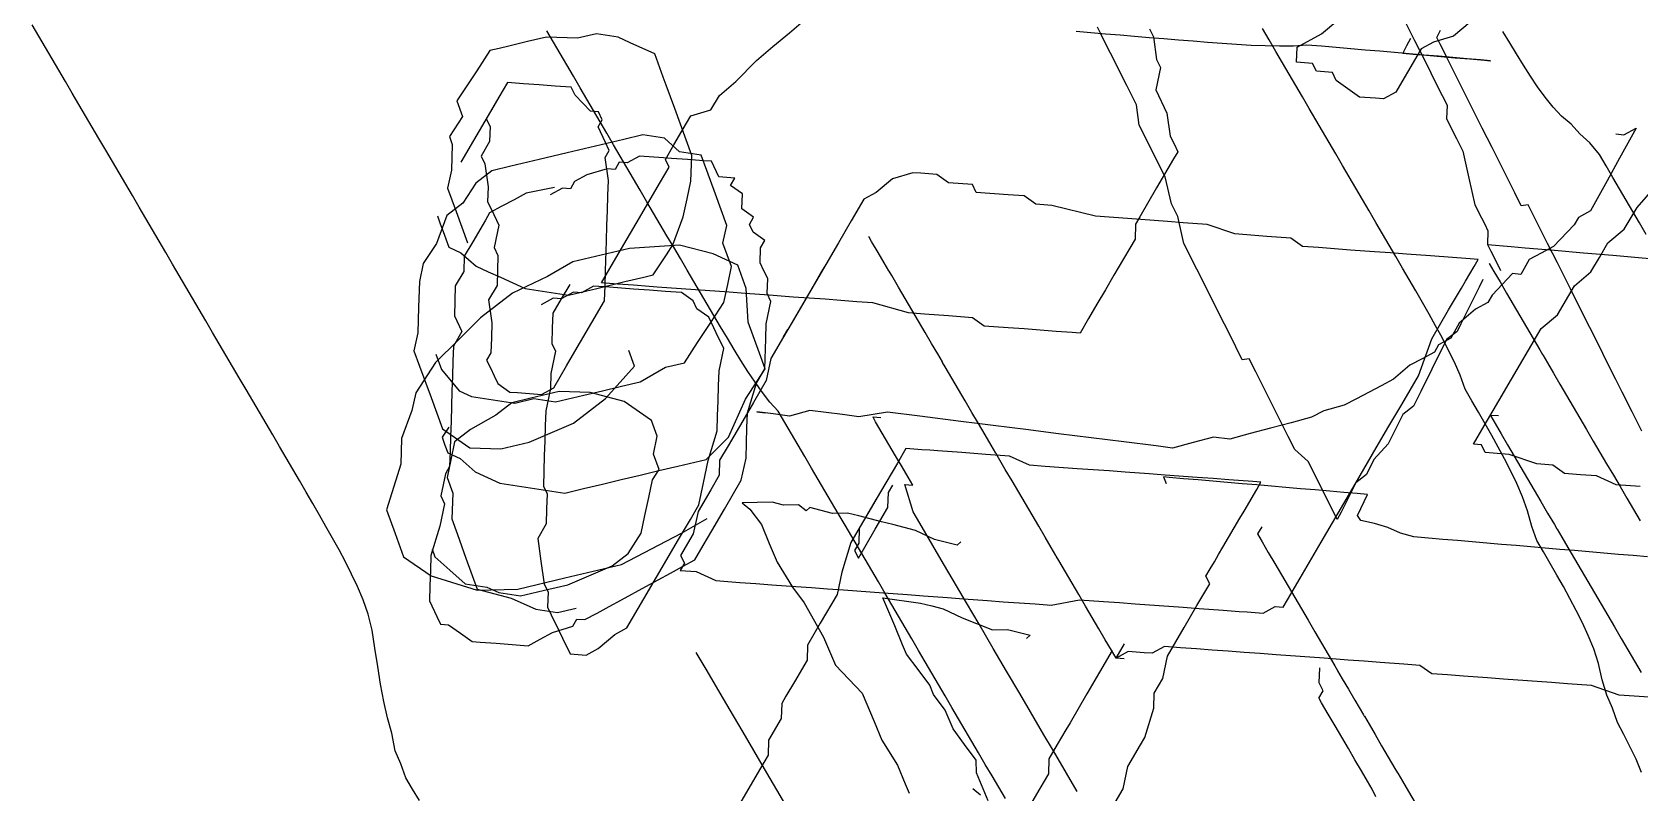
# Model space of a CAD drawing. Extents: x 360 to 742, y 109 to 616.
# Drawn here: x 370.6 to 533.9, y 242.5 to 319.8 of the extents above; entities that cross this region are included whole.
import ezdxf

# ---------------------------------------------------------------- set-up
doc = ezdxf.new("R2010")
doc.units = 0

msp = doc.modelspace()

# ---------------------------------------------------------------- linework, layer by layer
at = {"layer": '1', "color": 252}
for points in [[(409.92, 241.668, 92.964), (409.241, 242.826, 94.033), (408.563, 243.983, 95.102), (408.035, 245.4, 95.982), (407.452, 246.725, 96.928), (407.135, 248.505, 97.55), (406.695, 250.071, 98.327), (406.321, 251.748, 99.022), (405.988, 253.503, 99.662), (405.689, 255.304, 100.268), (405.405, 257.139, 100.853), (405.13, 258.993, 101.42), (404.716, 260.605, 102.162), (404.21, 262.057, 103.019), (403.641, 263.405, 103.949), (403.037, 264.687, 104.924), (402.402, 265.928, 105.933), (401.757, 267.14, 106.962), (401.096, 268.332, 108.004), (400.429, 269.511, 109.054), (399.76, 270.684, 110.113), (399.085, 271.852, 111.169), (398.411, 273.016, 112.232), (397.732, 274.179, 113.296), (397.057, 275.338, 114.359), (396.378, 276.498, 115.424), (395.701, 277.658, 116.491), (395.021, 278.818, 117.555), (394.342, 279.975, 118.623), (393.662, 281.133, 119.687), (392.984, 282.293, 120.752), (392.305, 283.453, 121.82), (391.626, 284.611, 122.885), (390.945, 285.768, 123.952), (390.265, 286.928, 125.014), (389.588, 288.086, 126.084), (388.908, 289.242, 127.148), (388.232, 290.402, 128.215), (387.551, 291.56, 129.282), (386.871, 292.715, 130.346), (386.192, 293.877, 131.414), (385.516, 295.033, 132.48), (384.833, 296.192, 133.546), (384.155, 297.349, 134.613), (383.476, 298.505, 135.678), (382.798, 299.665, 136.744), (382.119, 300.824, 137.809), (381.438, 301.983, 138.873), (380.76, 303.143, 139.941), (380.08, 304.299, 141.007), (379.403, 305.457, 142.076), (378.723, 306.616, 143.14), (378.044, 307.774, 144.206), (377.364, 308.933, 145.271), (376.684, 310.09, 146.339), (376.005, 311.249, 147.405), (375.327, 312.407, 148.47), (374.646, 313.565, 149.535), (373.969, 314.723, 150.602), (373.29, 315.881, 151.669), (372.611, 317.039, 152.735), (371.932, 318.197, 153.8), (371.252, 319.355, 154.866), (370.573, 320.514, 155.934)], [(484.136, 320.08, 172.104), (484.515, 319.285, 173.211), (484.847, 316.963, 175.949), (485.231, 316.167, 177.052), (484.754, 313.903, 179.208), (485.898, 311.518, 182.528), (486.232, 309.193, 185.265), (486.613, 308.398, 186.368), (486.613, 308.398, 186.368), (486.995, 307.606, 187.479), (486.995, 307.606, 187.479), (486.995, 307.606, 187.479), (486.565, 306.872, 188.002), (486.565, 306.872, 188.002), (484.847, 303.932, 190.099), (483.129, 300.989, 192.197), (482.699, 300.257, 192.724), (482.651, 298.728, 194.355), (480.932, 295.788, 196.45), (480.499, 295.054, 196.978), (479.64, 293.584, 198.027), (478.783, 292.114, 199.076), (477.922, 290.643, 200.124), (477.063, 289.172, 201.175), (477.063, 289.172, 201.175), (477.063, 289.172, 201.175), (477.063, 289.172, 201.175), (477.063, 289.172, 201.175), (476.249, 289.232, 200.592), (474.627, 289.351, 199.429), (471.383, 289.591, 197.105), (469.758, 289.709, 195.941), (467.326, 289.885, 194.198), (466.132, 290.74, 192.508), (463.697, 290.918, 190.763), (461.261, 291.095, 189.019), (459.64, 291.215, 187.856), (456.01, 292.247, 184.424), (454.389, 292.365, 183.26), (452.767, 292.487, 182.099), (451.144, 292.604, 180.936), (447.898, 292.84, 178.609), (445.462, 293.021, 176.864), (443.03, 293.2, 175.12), (441.407, 293.317, 173.956), (438.971, 293.495, 172.214), (436.537, 293.674, 170.468), (434.103, 293.852, 168.721), (433.291, 293.912, 168.142), (431.668, 294.031, 166.979), (430.047, 294.149, 165.815), (429.234, 294.208, 165.234), (428.424, 294.269, 164.653), (428.424, 294.269, 164.653), (428.424, 294.269, 164.653), (428.424, 294.269, 164.653), (428.424, 294.269, 164.653), (428.424, 294.269, 164.653), (428.424, 294.269, 164.653), (430.141, 297.207, 162.555), (432.291, 300.882, 159.93), (433.152, 302.353, 158.88), (434.438, 304.56, 157.309), (435.296, 306.03, 156.258), (434.918, 306.821, 155.152), (435.775, 308.294, 154.104), (437.067, 310.498, 152.53), (437.498, 311.234, 152.005), (437.498, 311.234, 152.005), (437.498, 311.234, 152.005), (437.498, 311.234, 152.005), (437.498, 311.234, 152.005), (439.549, 311.851, 152.642), (440.409, 313.318, 151.593), (442.077, 314.727, 151.126), (444.179, 316.872, 150.131), (445.851, 318.285, 149.666), (447.521, 319.695, 149.196), (449.194, 321.105, 148.73)], [(518.004, 294.602, 57.798), (517.631, 293.852, 58.342), (517.257, 293.102, 58.888), (516.507, 291.6, 59.976), (515.76, 290.101, 61.067), (515.385, 289.35, 61.614), (514.305, 288.506, 63.38), (512.808, 285.504, 65.56), (511.686, 283.253, 67.195), (510.936, 281.752, 68.285), (509.859, 280.907, 70.052), (509.111, 279.408, 71.143), (508.361, 277.908, 72.234), (506.908, 276.314, 74.546), (506.159, 274.813, 75.636), (505.081, 273.97, 77.401), (504.33, 272.468, 78.494), (504.33, 272.468, 78.494), (503.955, 271.719, 79.04), (503.582, 270.966, 79.581), (503.206, 270.219, 80.128), (502.878, 270.874, 80.807), (502.878, 270.874, 80.807), (502.549, 271.532, 81.484), (501.56, 273.502, 83.516), (500.238, 276.133, 86.23), (498.874, 277.349, 88.809), (498.218, 278.664, 90.164), (497.227, 280.635, 92.197), (496.896, 281.293, 92.878), (496.239, 282.604, 94.231), (494.916, 285.237, 96.944), (494.259, 286.55, 98.299), (493.553, 286.458, 99.522), (492.892, 287.769, 100.877), (492.233, 289.085, 102.237), (491.243, 291.056, 104.268), (490.586, 292.371, 105.626), (490.255, 293.026, 106.303), (489.594, 294.341, 107.657), (488.934, 295.658, 109.014), (488.603, 296.315, 109.691), (488.275, 296.971, 110.372), (487.615, 298.286, 111.726), (487.002, 301.005, 113.214), (486.341, 302.32, 114.57), (485.726, 305.042, 116.061), (484.406, 307.667, 118.772), (483.747, 308.984, 120.128), (483.086, 310.296, 121.484), (482.8, 312.361, 122.295), (482.8, 312.361, 122.295), (481.811, 314.333, 124.328), (481.15, 315.647, 125.684), (480.491, 316.961, 127.04), (479.831, 318.275, 128.395), (479.171, 319.589, 129.753), (478.843, 320.246, 130.43)], [(516.69, 320.761, 192.102), (515.018, 319.35, 192.567), (512.965, 318.735, 191.932), (511.724, 318.057, 191.874), (511.724, 318.057, 191.874), (511.294, 317.324, 192.399), (510.433, 315.852, 193.446), (510.002, 315.119, 193.972), (509.145, 313.647, 195.022), (507.903, 312.975, 194.966), (507.903, 312.975, 194.966), (507.903, 312.975, 194.966), (507.903, 312.975, 194.966), (507.903, 312.975, 194.966), (507.903, 312.975, 194.966), (507.094, 313.031, 194.385), (505.47, 313.152, 193.222), (504.276, 314.003, 191.534), (503.082, 314.857, 189.845), (502.7, 315.653, 188.738), (501.079, 315.773, 187.576), (501.079, 315.773, 187.576), (500.698, 316.566, 186.472), (500.698, 316.566, 186.472), (500.698, 316.566, 186.472), (499.887, 316.626, 185.891), (499.887, 316.626, 185.891), (499.074, 316.687, 185.308), (499.124, 318.214, 183.678), (499.124, 318.214, 183.678), (499.124, 318.214, 183.678), (499.124, 318.214, 183.678), (499.124, 318.214, 183.678), (499.124, 318.214, 183.678), (499.124, 318.214, 183.678), (501.605, 319.567, 183.791), (503.275, 320.977, 183.323)], [(510.071, 320.88, 75.676), (511.06, 318.909, 73.644), (512.049, 316.936, 71.609), (513.368, 314.309, 68.897), (514.36, 312.337, 66.862), (514.314, 310.93, 66.731), (515.305, 308.958, 64.696), (515.966, 307.644, 63.339), (516.579, 304.922, 61.852), (517.195, 302.202, 60.362), (517.852, 300.887, 59.006), (518.181, 300.233, 58.331), (518.515, 299.576, 57.649), (518.468, 298.169, 57.517), (518.796, 297.512, 56.84), (519.13, 296.851, 56.162), (519.13, 296.851, 56.162), (519.13, 296.851, 56.162), (519.13, 296.851, 56.162), (519.791, 295.539, 54.803), (519.791, 295.539, 54.803), (519.791, 295.539, 54.803), (519.791, 295.539, 54.803), (519.791, 295.539, 54.803), (519.791, 295.539, 54.803), (519.791, 295.539, 54.803), (519.791, 295.539, 54.803), (519.791, 295.539, 54.803), (519.791, 295.539, 54.803), (519.791, 295.539, 54.803)], [(411.75, 301.077, 66.781), (412.037, 300.287, 66.248), (412.037, 300.287, 66.248), (412.037, 300.287, 66.248), (412.037, 300.287, 66.248), (412.037, 300.287, 66.248), (412.326, 299.492, 65.712), (412.903, 297.903, 64.641), (414.148, 297.337, 64.284), (415.685, 295.975, 63.389), (416.929, 295.41, 63.034), (418.174, 294.844, 62.678), (420.666, 293.711, 61.961), (422.87, 293.373, 61.783), (425.073, 293.034, 61.604), (427.945, 293.716, 62.137), (430.817, 294.399, 62.672), (432.731, 294.854, 63.029), (433.69, 295.083, 63.206), (433.69, 295.083, 63.206), (435.025, 297.128, 64.635), (435.695, 298.15, 65.345), (436.746, 300.987, 67.31), (437.125, 302.804, 68.558), (437.506, 304.617, 69.804), (437.599, 307.227, 71.588), (436.445, 310.405, 73.73), (435.868, 311.993, 74.798), (435.001, 314.373, 76.407), (434.714, 315.168, 76.941), (433.848, 317.551, 78.548), (431.359, 318.684, 79.261), (430.113, 319.251, 79.618), (427.908, 319.59, 79.796), (425.992, 319.134, 79.44), (422.834, 319.245, 79.444), (420.918, 318.787, 79.087), (419.963, 318.56, 78.909), (419.003, 318.334, 78.733), (418.047, 318.106, 78.551), (417.09, 317.877, 78.373), (415.753, 315.832, 76.947), (415.081, 314.811, 76.234), (414.414, 313.79, 75.522), (413.744, 312.766, 74.808), (414.32, 311.179, 73.736), (412.984, 309.134, 72.31), (413.271, 308.342, 71.776), (413.18, 305.734, 69.993), (412.797, 303.915, 68.74), (413.663, 301.532, 67.136), (414.242, 299.947, 66.067), (414.817, 298.358, 64.997)], [(469.474, 241.876, -48.598), (468.793, 243.033, -47.531), (468.115, 244.192, -46.464), (467.435, 245.348, -45.399), (466.757, 246.508, -44.333), (466.079, 247.665, -43.266), (465.396, 248.824, -42.199), (464.721, 249.982, -41.133), (464.04, 251.139, -40.068), (463.362, 252.299, -39.002), (462.683, 253.457, -37.937), (462.006, 254.614, -36.873), (461.325, 255.772, -35.806), (460.644, 256.931, -34.738), (459.968, 258.089, -33.672), (459.287, 259.248, -32.607), (458.607, 260.407, -31.541), (457.928, 261.565, -30.473), (457.251, 262.722, -29.408), (456.57, 263.88, -28.341), (455.89, 265.038, -27.276), (455.213, 266.199, -26.209), (454.533, 267.353, -25.142), (453.854, 268.512, -24.078), (453.177, 269.671, -23.012), (452.497, 270.832, -21.946), (451.815, 271.989, -20.877), (451.14, 273.147, -19.814), (450.456, 274.306, -18.747), (449.778, 275.463, -17.68), (449.1, 276.622, -16.614), (448.423, 277.777, -15.549), (447.742, 278.936, -14.483), (447.062, 280.096, -13.415), (446.383, 281.254, -12.35), (445.554, 282.153, -11.1), (444.777, 283.145, -9.914), (444.033, 284.196, -8.771), (443.314, 285.28, -7.654), (442.606, 286.392, -6.555), (441.911, 287.522, -5.47), (441.221, 288.662, -4.388), (440.536, 289.807, -3.313), (439.85, 290.957, -2.24), (439.167, 292.112, -1.169), (438.489, 293.267, -0.102), (437.809, 294.421, 0.962), (437.126, 295.579, 2.031), (436.446, 296.736, 3.1), (435.766, 297.893, 4.168), (435.087, 299.05, 5.233), (434.409, 300.207, 6.299), (433.73, 301.369, 7.366), (433.049, 302.524, 8.434), (432.371, 303.684, 9.497), (431.692, 304.842, 10.561), (431.012, 305.999, 11.628), (430.333, 307.159, 12.696), (429.655, 308.319, 13.761), (428.976, 309.474, 14.828), (428.295, 310.632, 15.894), (427.617, 311.791, 16.959), (426.939, 312.949, 18.024), (426.26, 314.106, 19.093), (425.58, 315.265, 20.157), (424.901, 316.424, 21.225), (424.22, 317.584, 22.292), (423.546, 318.74, 23.354), (422.863, 319.897, 24.424)], [(510.627, 319.113, 154.372), (510.627, 319.113, 154.372), (510.253, 318.36, 154.916), (510.253, 318.36, 154.916), (510.253, 318.36, 154.916), (510.253, 318.36, 154.916), (509.878, 317.612, 155.463), (509.878, 317.612, 155.463), (509.878, 317.612, 155.463), (509.878, 317.612, 155.463), (509.878, 317.612, 155.463), (509.878, 317.612, 155.463), (509.878, 317.612, 155.463), (509.878, 317.612, 155.463), (509.878, 317.612, 155.463), (509.878, 317.612, 155.463), (509.878, 317.612, 155.463), (509.878, 317.612, 155.463), (509.878, 317.612, 155.463), (509.878, 317.612, 155.463), (509.878, 317.612, 155.463), (510.918, 317.521, 156.055), (512.273, 317.404, 156.823), (513.719, 317.282, 157.648), (515.19, 317.155, 158.489), (516.67, 317.03, 159.33), (518.157, 316.903, 160.176), (518.734, 316.852, 160.504), (518.788, 316.846, 160.536), (518.788, 316.846, 160.536), (518.788, 316.846, 160.536), (518.788, 316.846, 160.536), (518.788, 316.846, 160.536), (518.788, 316.846, 160.536), (518.788, 316.846, 160.536), (517.749, 316.939, 159.943), (516.398, 317.051, 159.172), (514.949, 317.175, 158.35), (513.476, 317.301, 157.51), (511.995, 317.426, 156.666), (510.51, 317.556, 155.823), (509.026, 317.682, 154.976), (507.539, 317.811, 154.13), (506.052, 317.939, 153.282), (504.566, 318.064, 152.437), (503.082, 318.192, 151.592), (501.596, 318.318, 150.747), (500.109, 318.444, 149.901), (500.109, 318.444, 149.901), (498.737, 318.342, 148.817), (497.327, 318.317, 147.816), (495.889, 318.349, 146.868), (494.438, 318.414, 145.96), (492.971, 318.498, 145.072), (491.5, 318.598, 144.199), (490.021, 318.707, 143.336), (488.543, 318.824, 142.475), (487.063, 318.941, 141.625), (485.579, 319.068, 140.771), (484.094, 319.189, 139.924), (482.609, 319.314, 139.075), (481.124, 319.439, 138.228), (479.636, 319.566, 137.383), (478.15, 319.691, 136.534), (476.665, 319.817, 135.689)], [(534.128, 244.528, 202.001), (533.559, 245.869, 202.935), (532.948, 247.147, 203.917), (532.314, 248.383, 204.925), (531.666, 249.594, 205.956), (531.156, 251.042, 206.815), (530.587, 252.39, 207.748), (530.587, 252.39, 207.748), (530.13, 253.927, 208.543), (529.745, 255.592, 209.248), (529.257, 257.074, 210.081), (528.704, 258.444, 210.996), (528.105, 259.743, 211.961), (527.479, 260.992, 212.961), (526.834, 262.209, 213.989), (526.176, 263.406, 215.027), (525.511, 264.588, 216.077), (524.842, 265.761, 217.129), (524.171, 266.932, 218.189), (523.493, 268.096, 219.251), (522.968, 269.514, 220.13), (522.539, 271.1, 220.89), (522.022, 272.536, 221.759), (521.449, 273.875, 222.694), (520.838, 275.154, 223.679), (520.204, 276.386, 224.689), (519.555, 277.594, 225.719), (518.894, 278.782, 226.764), (518.225, 279.963, 227.815), (517.556, 281.135, 228.87), (516.882, 282.302, 229.93), (516.207, 283.465, 230.993), (515.68, 284.883, 231.87), (515.099, 286.215, 232.817), (514.486, 287.479, 233.803), (513.849, 288.714, 234.821), (513.197, 289.916, 235.851), (512.535, 291.105, 236.897), (511.866, 292.283, 237.948), (511.197, 293.452, 239.004), (510.519, 294.617, 240.064), (509.844, 295.785, 241.128), (509.168, 296.944, 242.194), (508.488, 298.104, 243.255), (507.811, 299.264, 244.321), (507.131, 300.426, 245.387), (506.452, 301.585, 246.452), (505.774, 302.741, 247.517), (505.096, 303.9, 248.58), (504.417, 305.06, 249.648), (503.737, 306.215, 250.715), (503.059, 307.375, 251.782), (502.378, 308.533, 252.846), (501.701, 309.692, 253.914), (501.022, 310.851, 254.978), (500.345, 312.009, 256.047), (499.662, 313.167, 257.109), (498.987, 314.325, 258.178), (498.305, 315.482, 259.243), (497.627, 316.641, 260.312), (496.948, 317.798, 261.377), (496.27, 318.957, 262.443), (495.588, 320.117, 263.508)], [(534.146, 279.217, 117.437), (533.157, 281.188, 119.475), (532.169, 283.159, 121.508), (531.508, 284.472, 122.864), (530.848, 285.787, 124.219), (530.189, 287.101, 125.575), (529.529, 288.415, 126.931), (528.869, 289.728, 128.289), (527.552, 292.357, 131), (526.89, 293.67, 132.355), (525.57, 296.298, 135.068), (524.58, 298.27, 137.1), (523.59, 300.241, 139.134), (522.604, 302.212, 141.17), (521.896, 302.12, 142.392), (521.239, 303.43, 143.748), (520.249, 305.403, 145.783), (519.919, 306.062, 146.46), (518.929, 308.033, 148.494), (517.937, 310.004, 150.529), (516.621, 312.633, 153.241), (515.63, 314.601, 155.273), (514.311, 317.23, 157.986), (513.982, 317.889, 158.662), (513.982, 317.889, 158.662), (513.651, 318.545, 159.342), (513.32, 319.204, 160.02), (513.32, 319.204, 160.02), (513.32, 319.204, 160.02), (513.697, 319.953, 159.476)], [(534.595, 299.206, -0.439), (533.917, 300.364, 0.629), (533.238, 301.523, 1.697), (532.56, 302.682, 2.761), (531.879, 303.84, 3.828), (531.2, 304.997, 4.893), (530.518, 306.157, 5.961), (529.84, 307.315, 7.025), (528.877, 308.492, 7.888), (527.865, 309.407, 9.007), (526.966, 310.409, 10.105), (525.997, 311.204, 11.378), (525.997, 311.204, 11.378), (525.128, 312.129, 12.574), (524.324, 313.138, 13.73), (523.564, 314.195, 14.852), (522.833, 315.287, 15.952), (522.122, 316.405, 17.043), (521.421, 317.539, 18.126), (520.727, 318.677, 19.201), (520.037, 319.824, 20.273)], [(417.578, 312.42, 80.165), (417.578, 312.42, 80.165), (417.578, 312.42, 80.165), (417.578, 312.42, 80.165), (417.578, 312.42, 80.165), (417.15, 311.686, 80.689), (416.719, 310.952, 81.214), (417.101, 310.157, 82.318), (417.053, 308.627, 83.951), (416.192, 307.157, 85.002), (416.576, 306.363, 86.107), (416.908, 304.04, 88.843), (416.859, 302.511, 90.473), (417.239, 301.716, 91.582), (418.005, 300.126, 93.792), (417.526, 297.865, 95.95), (417.907, 297.068, 97.053), (417.86, 295.538, 98.686), (417.813, 294.011, 100.315), (416.952, 292.538, 101.367), (417.285, 290.216, 104.1), (417.237, 288.688, 105.733), (417.189, 287.157, 107.364), (416.761, 286.422, 107.89), (417.141, 285.629, 108.995), (417.523, 284.833, 110.1), (417.904, 284.039, 111.208), (419.1, 283.185, 112.895), (419.91, 283.127, 113.478), (419.91, 283.127, 113.478), (420.72, 283.066, 114.057), (421.534, 283.007, 114.638), (421.534, 283.007, 114.638), (422.344, 282.947, 115.22), (423.586, 283.623, 115.277), (424.874, 285.83, 113.704), (425.734, 287.298, 112.657), (427.452, 290.239, 110.557), (428.743, 292.443, 108.983), (428.79, 293.972, 107.352), (428.838, 295.501, 105.721), (428.935, 298.562, 102.461), (428.983, 300.09, 100.827), (429.032, 301.619, 99.197), (429.079, 303.148, 97.565), (429.128, 304.677, 95.934), (428.792, 307.003, 93.199), (429.224, 307.737, 92.675), (428.844, 308.532, 91.567), (428.08, 310.118, 89.354), (428.508, 310.856, 88.832), (428.127, 311.652, 87.723), (428.127, 311.652, 87.723), (427.315, 311.708, 87.142), (425.738, 313.356, 84.348), (425.36, 314.151, 83.241), (423.737, 314.27, 82.078), (422.112, 314.387, 80.916), (420.49, 314.506, 79.756), (418.869, 314.628, 78.591), (418.44, 313.89, 79.114), (418.44, 313.89, 79.114), (418.008, 313.155, 79.639), (417.15, 311.686, 80.689), (415.431, 308.748, 82.786), (414.141, 306.541, 84.362), (414.141, 306.541, 84.362), (414.141, 306.541, 84.362)], [(411.579, 287.048, 80.029), (412.156, 285.459, 78.959), (413.979, 283.303, 77.531), (415.223, 282.738, 77.173), (417.429, 282.4, 76.994), (419.63, 282.063, 76.816), (421.544, 282.519, 77.174), (423.749, 282.177, 76.994), (426.62, 282.861, 77.529), (428.534, 283.317, 77.883), (430.45, 283.773, 78.241), (432.365, 284.227, 78.595), (434.951, 285.705, 79.663), (436.863, 286.163, 80.022), (438.2, 288.206, 81.447), (439.539, 290.246, 82.875), (440.876, 292.292, 84.3), (441.258, 294.109, 85.548), (441.638, 295.924, 86.796), (440.773, 298.304, 88.403), (441.155, 300.119, 89.651), (440, 303.299, 91.792), (439.135, 305.68, 93.399), (438.558, 307.269, 94.469), (436.354, 307.606, 94.649), (434.821, 308.969, 95.54), (432.618, 309.306, 95.719), (430.7, 308.852, 95.364), (427.83, 308.167, 94.831), (424.958, 307.485, 94.297), (422.085, 306.801, 93.761), (419.212, 306.119, 93.229), (417.299, 305.661, 92.872), (415.671, 304.413, 91.981), (414.332, 302.369, 90.553), (412.709, 301.116, 89.665), (411.659, 298.281, 87.701), (410.319, 296.239, 86.276), (409.941, 294.421, 85.026), (409.848, 291.81, 83.242), (409.755, 289.202, 81.458), (409.375, 287.385, 80.209), (409.951, 285.798, 79.139), (411.105, 282.622, 76.999), (412.259, 279.445, 74.859), (415.039, 277.52, 73.608), (418.202, 277.408, 73.606), (421.074, 278.09, 74.14), (425.57, 280.025, 75.567), (428.822, 282.524, 77.347), (431.788, 285.815, 79.665), (431.213, 287.404, 80.739)], [(531.499, 309.435, 3.041), (532.329, 309.332, 3.593), (533.577, 309.993, 3.656), (533.577, 309.993, 3.656), (533.577, 309.993, 3.656), (533.577, 309.993, 3.656), (533.577, 309.993, 3.656), (533.577, 309.993, 3.656), (533.577, 309.993, 3.656), (533.577, 309.993, 3.656), (533.577, 309.993, 3.656), (533.577, 309.993, 3.656), (532.734, 308.463, 4.633), (531.893, 306.933, 5.608), (530.63, 304.641, 7.076), (529.79, 303.111, 8.051), (528.947, 301.583, 9.028), (527.699, 300.923, 8.968), (527.278, 300.158, 9.455), (525.186, 297.97, 10.369), (523.938, 297.308, 10.309), (522.688, 296.649, 10.247), (521.847, 295.119, 11.223), (521.018, 295.224, 10.672), (518.929, 293.035, 11.588), (518.506, 292.271, 12.076), (517.258, 291.612, 12.014), (515.587, 290.185, 12.44), (514.748, 288.657, 13.416), (513.496, 287.996, 13.355), (513.074, 287.233, 13.844), (511.829, 286.571, 13.78), (510.577, 285.91, 13.718), (508.91, 284.486, 14.143), (507.66, 283.826, 14.082), (505.161, 282.505, 13.959), (503.911, 281.842, 13.896), (501.834, 281.287, 13.282), (500.586, 280.627, 13.219), (498.509, 280.07, 12.606), (496.431, 279.514, 11.992), (494.355, 278.956, 11.382), (492.277, 278.401, 10.767), (490.621, 278.608, 9.664), (488.545, 278.051, 9.051), (486.467, 277.496, 8.439), (484.809, 277.704, 7.337), (481.498, 278.118, 5.133), (479.84, 278.327, 4.032), (478.186, 278.533, 2.928), (476.529, 278.742, 1.827), (474.872, 278.95, 0.726), (471.559, 279.365, -1.477), (469.903, 279.574, -2.58), (468.248, 279.782, -3.68), (466.591, 279.989, -4.783), (464.937, 280.196, -5.885), (460.794, 280.714, -8.639), (457.481, 281.131, -10.843), (454.576, 280.68, -12.007), (452.922, 280.885, -13.108), (449.609, 281.303, -15.315), (447.531, 280.745, -15.925), (445.874, 280.955, -17.027), (445.048, 281.057, -17.577), (444.217, 281.162, -18.129), (445.048, 281.057, -17.577)], [(423.65, 303.963, 65.667), (420.787, 303.408, 64.447), (419.547, 302.731, 64.389), (418.302, 302.057, 64.332), (418.302, 302.057, 64.332), (417.063, 301.381, 64.276), (416.632, 300.648, 64.8), (415.343, 298.442, 66.374), (414.481, 296.973, 67.424), (414.435, 295.442, 69.056), (413.573, 293.971, 70.104), (413.527, 292.442, 71.736), (413.478, 290.911, 73.369), (414.24, 289.327, 75.58), (413.382, 287.855, 76.63), (413.337, 286.325, 78.257), (413.284, 284.797, 79.89), (413.238, 283.268, 81.52), (413.192, 281.736, 83.151), (413.142, 280.206, 84.78), (413.095, 278.678, 86.411), (413.047, 277.151, 88.043), (412.997, 275.62, 89.675), (412.568, 274.885, 90.201), (412.09, 272.621, 92.354), (412.471, 271.827, 93.461), (411.991, 269.563, 95.615), (411.084, 266.563, 98.298), (411.084, 266.563, 98.298), (411.039, 265.032, 99.929), (410.988, 263.505, 101.56), (410.988, 263.505, 101.56), (410.94, 261.975, 103.191), (411.706, 260.386, 105.402), (412.086, 259.591, 106.507), (412.896, 259.533, 107.088), (414.09, 258.68, 108.779), (415.283, 257.825, 110.465), (416.094, 257.764, 111.047), (417.718, 257.647, 112.209), (418.531, 257.587, 112.791), (419.342, 257.529, 113.374), (420.152, 257.47, 113.955), (420.964, 257.408, 114.533), (422.204, 258.086, 114.593), (423.447, 258.76, 114.648), (425.503, 259.375, 115.289), (425.93, 260.111, 114.763), (426.741, 260.052, 115.345), (427.98, 260.728, 115.401), (429.223, 261.405, 115.46), (430.465, 262.08, 115.515), (432.946, 263.43, 115.629), (434.191, 264.104, 115.685), (435.429, 264.781, 115.74), (436.671, 265.458, 115.8), (437.911, 266.133, 115.854), (438.77, 267.603, 114.808), (439.631, 269.071, 113.758), (440.922, 271.275, 112.182), (442.64, 274.217, 110.086), (443.117, 276.477, 107.93), (443.168, 278.01, 106.298), (443.213, 279.539, 104.668), (443.263, 281.067, 103.037), (444.17, 284.069, 100.357), (445.031, 285.535, 99.307), (445.126, 288.596, 96.046), (445.173, 290.128, 94.416), (445.652, 292.39, 92.264), (445.27, 293.185, 91.154), (445.318, 294.714, 89.526), (444.939, 295.508, 88.417), (444.556, 296.306, 87.312), (444.604, 297.829, 85.681), (445.033, 298.567, 85.154), (443.841, 299.42, 83.468), (443.459, 300.214, 82.36), (443.889, 300.95, 81.837), (442.694, 301.803, 80.15), (442.745, 303.332, 78.519), (441.549, 304.185, 76.829), (441.979, 304.921, 76.308), (440.357, 305.039, 75.143), (439.595, 306.628, 72.928), (439.595, 306.628, 72.928), (438.783, 306.688, 72.349), (437.161, 306.807, 71.186), (435.536, 306.924, 70.023), (434.725, 306.986, 69.441), (432.29, 307.165, 67.698), (431.051, 306.489, 67.639), (430.237, 306.547, 67.058), (429.809, 305.812, 67.584), (428.996, 305.873, 67.003), (426.946, 305.257, 66.362), (425.701, 304.582, 66.305), (425.271, 303.845, 66.83), (424.463, 303.906, 66.249), (423.22, 303.229, 66.193), (423.22, 303.229, 66.193), (423.22, 303.229, 66.193), (423.22, 303.229, 66.193), (423.22, 303.229, 66.193)], [(451.227, 296.156, 119.263), (451.227, 296.156, 119.263), (451.227, 296.156, 119.263), (451.227, 296.156, 119.263), (451.227, 296.156, 119.263), (450.8, 295.421, 119.787), (449.938, 293.953, 120.837), (448.648, 291.748, 122.41), (447.79, 290.276, 123.457), (446.93, 288.806, 124.509), (445.641, 286.603, 126.083), (445.162, 284.34, 128.24), (443.874, 282.132, 129.812), (443.015, 280.664, 130.861), (441.294, 277.727, 132.96), (440.436, 276.253, 134.009), (440.387, 274.725, 135.641), (439.528, 273.254, 136.69), (438.239, 271.05, 138.261), (437.761, 268.785, 140.418), (436.471, 266.58, 141.991), (436.852, 265.787, 143.1), (436.852, 265.787, 143.1), (436.424, 265.052, 143.624), (436.424, 265.052, 143.624), (436.424, 265.052, 143.624), (436.424, 265.052, 143.624), (436.424, 265.052, 143.624), (438.044, 264.933, 144.786), (440.051, 264.018, 147.056), (440.861, 263.961, 147.637), (442.485, 263.841, 148.8), (444.106, 263.721, 149.965), (445.73, 263.604, 151.128), (448.165, 263.425, 152.872), (449.786, 263.305, 154.035), (451.412, 263.187, 155.197), (453.032, 263.069, 156.36), (457.09, 262.771, 159.267), (459.525, 262.594, 161.012), (461.15, 262.474, 162.174), (463.583, 262.295, 163.918), (465.207, 262.176, 165.082), (467.641, 261.999, 166.827), (469.262, 261.879, 167.989), (470.885, 261.762, 169.152), (472.51, 261.646, 170.318), (474.132, 261.522, 171.479), (476.994, 262.08, 172.699), (479.431, 261.903, 174.445), (481.056, 261.785, 175.608), (482.678, 261.664, 176.77), (485.109, 261.484, 178.516), (487.547, 261.306, 180.259), (489.168, 261.188, 181.423), (491.603, 261.01, 183.168), (493.226, 260.891, 184.326), (494.036, 260.831, 184.912), (494.846, 260.773, 185.491), (495.66, 260.711, 186.071), (496.9, 261.387, 186.128), (497.713, 261.33, 186.713), (498.142, 262.065, 186.187), (499.432, 264.268, 184.613), (501.581, 267.943, 181.991), (505.02, 273.823, 177.79), (507.169, 277.497, 175.168), (508.457, 279.7, 173.593), (509.746, 281.907, 172.022), (511.469, 284.845, 169.923), (512.805, 288.58, 166.719), (514.521, 291.52, 164.617), (515.812, 293.727, 163.045), (516.242, 294.461, 162.522), (516.242, 294.461, 162.522), (516.242, 294.461, 162.522), (516.242, 294.461, 162.522), (517.102, 295.932, 161.47), (517.532, 296.665, 160.946), (517.532, 296.665, 160.946), (517.532, 296.665, 160.946), (516.721, 296.725, 160.366), (512.666, 297.022, 157.458), (510.231, 297.2, 155.712), (508.604, 297.319, 154.549), (506.985, 297.438, 153.388), (504.548, 297.616, 151.642), (501.301, 297.854, 149.315), (499.679, 297.974, 148.154), (498.484, 298.827, 146.467), (496.049, 299.005, 144.721), (492.805, 299.243, 142.399), (489.991, 300.217, 139.545), (487.556, 300.393, 137.801), (485.932, 300.513, 136.637), (481.874, 300.809, 133.729), (478.629, 301.049, 131.405), (474.19, 302.138, 127.391), (472.565, 302.26, 126.227), (471.374, 303.111, 124.539), (469.749, 303.234, 123.379), (466.508, 303.469, 121.051), (466.123, 304.266, 119.946), (463.689, 304.443, 118.2), (462.495, 305.297, 116.513), (460.872, 305.415, 115.352), (460.062, 305.474, 114.768), (460.062, 305.474, 114.768), (460.062, 305.474, 114.768), (460.062, 305.474, 114.768), (460.062, 305.474, 114.768), (460.062, 305.474, 114.768), (460.062, 305.474, 114.768), (460.062, 305.474, 114.768), (460.062, 305.474, 114.768), (458.01, 304.859, 114.13), (456.338, 303.447, 114.596), (455.097, 302.772, 114.54), (453.806, 300.567, 116.113), (452.519, 298.361, 117.688), (451.227, 296.156, 119.263), (449.078, 292.481, 121.887), (447.79, 290.276, 123.457), (446.93, 288.806, 124.509), (446.93, 288.806, 124.509), (446.93, 288.806, 124.509), (447.361, 289.543, 123.985)], [(533.984, 273.57, 199.261), (531.552, 273.747, 197.516), (529.548, 274.66, 195.246), (527.925, 274.781, 194.085), (526.301, 274.899, 192.924), (525.108, 275.752, 191.233), (523.485, 275.872, 190.069), (520.67, 276.844, 187.22), (519.048, 276.96, 186.056), (519.048, 276.96, 186.056), (519.048, 276.96, 186.056), (519.048, 276.96, 186.056), (519.048, 276.96, 186.056), (519.048, 276.96, 186.056), (519.048, 276.96, 186.056), (519.048, 276.96, 186.056), (519.048, 276.96, 186.056), (519.048, 276.96, 186.056), (519.048, 276.96, 186.056), (518.234, 277.022, 185.474), (517.854, 277.815, 184.369), (517.854, 277.815, 184.369), (517.854, 277.815, 184.369), (517.042, 277.875, 183.786), (517.042, 277.875, 183.786), (517.042, 277.875, 183.786), (517.901, 279.346, 182.736), (519.621, 282.282, 180.639), (520.91, 284.489, 179.065), (522.629, 287.427, 176.966), (523.918, 289.633, 175.393), (525.588, 291.044, 174.925), (527.309, 293.985, 172.828), (528.98, 295.395, 172.36), (529.838, 296.863, 171.308), (530.701, 298.335, 170.261), (532.372, 299.744, 169.793), (533.661, 301.95, 168.218), (536.191, 304.83, 166.7)], [(412.906, 279.601, 93.657), (412.235, 278.581, 92.945), (412.235, 278.581, 92.945), (412.522, 277.788, 92.409), (412.811, 276.994, 91.875), (414.059, 276.428, 91.517), (415.591, 275.065, 90.622), (418.083, 273.935, 89.909), (420.288, 273.595, 89.73), (422.491, 273.255, 89.55), (424.694, 272.919, 89.374), (426.608, 273.373, 89.727), (428.524, 273.83, 90.084), (430.44, 274.285, 90.443), (432.355, 274.741, 90.796), (434.267, 275.194, 91.152), (436.184, 275.653, 91.509), (439.054, 276.334, 92.044), (441.351, 278.606, 93.649), (443.068, 282.464, 96.323), (445.076, 285.53, 98.463), (444.497, 287.118, 99.532), (443.345, 290.293, 101.673), (443.148, 293.698, 103.992), (442.283, 296.082, 105.598), (439.789, 297.213, 106.314), (436.342, 298.118, 106.85), (431.266, 297.774, 106.495), (428.393, 297.092, 105.961), (425.521, 296.409, 105.428), (422.938, 294.931, 104.357), (419.398, 293.224, 103.111), (416.146, 290.726, 101.327), (413.85, 288.452, 99.719), (411.553, 286.183, 98.116), (409.548, 283.117, 95.977), (409.169, 281.301, 94.728), (408.118, 278.464, 92.767), (408.027, 275.856, 90.984), (406.596, 271.201, 87.774), (407.463, 268.819, 86.167), (408.326, 266.439, 84.561), (411.106, 264.51, 83.311), (415.804, 263.037, 82.418), (419.918, 263.157, 82.596), (424.705, 264.294, 83.485), (430.451, 265.659, 84.555), (436.576, 268.843, 86.872), (439.16, 270.321, 87.943)], [(481.53, 256.081, 74.6), (481.53, 256.081, 74.6), (481.53, 256.081, 74.6), (480.719, 256.139, 74.02), (480.719, 256.139, 74.02), (480.719, 256.139, 74.02), (480.719, 256.139, 74.02), (480.719, 256.139, 74.02), (480.719, 256.139, 74.02), (480.719, 256.139, 74.02), (480.719, 256.139, 74.02), (480.719, 256.141, 74.021), (480.246, 256.949, 74.765), (479.628, 258.005, 75.735), (478.965, 259.132, 76.773), (478.291, 260.28, 77.83), (477.615, 261.435, 78.896), (476.937, 262.593, 79.959), (476.257, 263.753, 81.025), (475.577, 264.908, 82.092), (474.899, 266.068, 83.156), (474.633, 266.519, 83.572), (474.611, 266.559, 83.612), (474.611, 266.559, 83.612), (474.611, 266.559, 83.612), (474.611, 266.559, 83.612), (474.611, 266.559, 83.612), (474.611, 266.559, 83.612), (474.611, 266.559, 83.612), (474.611, 266.559, 83.612), (474.611, 266.559, 83.612), (474.611, 266.559, 83.612), (474.611, 266.559, 83.612), (474.611, 266.559, 83.612), (474.611, 266.559, 83.612), (474.133, 267.37, 84.356), (473.517, 268.421, 85.328), (472.857, 269.554, 86.363), (472.182, 270.7, 87.421), (471.505, 271.855, 88.485), (470.826, 273.013, 89.55), (470.148, 274.169, 90.616), (469.468, 275.327, 91.682), (468.788, 276.487, 92.749), (468.524, 276.937, 93.164), (468.499, 276.977, 93.201), (468.499, 276.977, 93.201), (468.499, 276.977, 93.201), (468.499, 276.977, 93.201), (468.499, 276.977, 93.201), (468.499, 276.977, 93.201), (468.499, 276.977, 93.201), (468.5, 276.976, 93.2), (468.022, 277.793, 93.949), (467.404, 278.846, 94.92), (466.745, 279.973, 95.956), (466.07, 281.12, 97.015), (465.395, 282.274, 98.076), (464.714, 283.431, 99.14), (464.036, 284.593, 100.21), (463.356, 285.747, 101.275), (463.091, 286.2, 101.688), (463.068, 286.241, 101.725), (463.068, 286.241, 101.725), (463.068, 286.241, 101.725), (463.068, 286.241, 101.725), (463.068, 286.241, 101.725), (463.068, 286.241, 101.725), (463.068, 286.241, 101.725), (463.068, 286.241, 101.725), (463.068, 286.241, 101.725), (463.068, 286.241, 101.725), (463.068, 286.241, 101.725), (463.068, 286.241, 101.725), (463.068, 286.241, 101.725), (463.068, 286.241, 101.725), (463.068, 286.241, 101.725), (463.068, 286.241, 101.725), (463.068, 286.241, 101.725), (463.068, 286.241, 101.725), (463.068, 286.241, 101.725), (463.068, 286.241, 101.725), (463.068, 286.242, 101.725), (462.595, 287.051, 102.474), (461.976, 288.105, 103.442), (461.314, 289.233, 104.481), (460.638, 290.382, 105.539), (459.964, 291.537, 106.602), (459.284, 292.693, 107.666), (458.606, 293.851, 108.732), (457.926, 295.011, 109.798), (457.663, 295.463, 110.214), (457.638, 295.501, 110.25), (457.638, 295.501, 110.25), (457.638, 295.501, 110.25), (457.638, 295.501, 110.25), (457.638, 295.501, 110.25), (457.638, 295.501, 110.25), (457.638, 295.501, 110.25), (457.638, 295.501, 110.25), (457.638, 295.501, 110.25), (457.638, 295.501, 110.25), (457.638, 295.501, 110.25), (457.638, 295.501, 110.25), (457.638, 295.501, 110.25), (457.638, 295.501, 110.25), (457.638, 295.501, 110.25), (457.638, 295.501, 110.25), (457.638, 295.501, 110.25), (457.638, 295.501, 110.25), (457.638, 295.501, 110.25), (457.638, 295.501, 110.25), (457.638, 295.501, 110.25), (457.638, 295.501, 110.25), (457.638, 295.501, 110.25), (457.638, 295.501, 110.25), (457.638, 295.501, 110.25), (457.638, 295.501, 110.25), (457.638, 295.501, 110.25), (457.638, 295.501, 110.25), (457.638, 295.501, 110.25), (457.638, 295.501, 110.25), (457.637, 295.502, 110.25), (457.162, 296.315, 110.998), (456.543, 297.366, 111.968), (455.882, 298.496, 113.006), (455.626, 298.935, 113.409), (455.602, 298.975, 113.446), (455.602, 298.975, 113.446), (455.602, 298.975, 113.446), (455.602, 298.975, 113.446), (455.602, 298.975, 113.446), (455.602, 298.975, 113.446), (455.602, 298.975, 113.446), (455.602, 298.975, 113.446), (455.602, 298.975, 113.446), (455.602, 298.975, 113.446)], [(518.468, 298.169, 57.517), (520.861, 297.963, 58.88), (522.306, 297.839, 59.702), (525.263, 297.586, 61.383), (528.231, 297.331, 63.077), (531.203, 297.081, 64.769), (534.175, 296.825, 66.46), (537.146, 296.572, 68.152), (540.12, 296.317, 69.843), (543.09, 296.064, 71.537), (546.061, 295.81, 73.229), (549.033, 295.555, 74.923), (552.005, 295.302, 76.609), (554.977, 295.048, 78.302), (556.463, 294.921, 79.149), (559.434, 294.668, 80.839), (562.406, 294.414, 82.532)], [(518.645, 296.234, 159.347), (518.645, 296.234, 159.347), (518.645, 296.234, 159.347), (518.645, 296.234, 159.347), (518.645, 296.234, 159.347), (518.645, 296.234, 159.347), (518.645, 296.234, 159.347), (518.645, 296.234, 159.347), (518.647, 296.235, 159.349), (519.122, 295.422, 158.602), (519.739, 294.37, 157.632), (520.402, 293.242, 156.596), (521.075, 292.094, 155.537), (521.752, 290.938, 154.475), (522.43, 289.781, 153.407), (523.109, 288.623, 152.344), (523.789, 287.464, 151.276), (524.054, 287.013, 150.86), (524.077, 286.973, 150.822), (524.077, 286.973, 150.822), (524.077, 286.973, 150.822), (524.077, 286.973, 150.822), (524.077, 286.973, 150.822), (524.551, 286.16, 150.075), (525.173, 285.108, 149.106), (525.831, 283.979, 148.069), (526.505, 282.832, 147.012), (527.181, 281.675, 145.95), (527.86, 280.52, 144.886), (528.539, 279.362, 143.818), (529.219, 278.204, 142.752), (529.896, 277.045, 141.687), (530.575, 275.889, 140.62), (531.257, 274.73, 139.554), (531.935, 273.571, 138.486), (532.615, 272.412, 137.422), (533.292, 271.254, 136.355), (533.97, 270.095, 135.288)], [(425.202, 294.126, 60.779), (425.202, 294.126, 60.779), (425.202, 294.126, 60.779), (425.202, 294.126, 60.779), (424.34, 292.658, 61.831), (423.48, 291.187, 62.881), (423.432, 289.657, 64.512), (423.384, 288.128, 66.142), (423.765, 287.335, 67.249), (423.285, 285.071, 69.403), (423.24, 283.541, 71.034), (422.761, 281.276, 73.19), (422.713, 279.747, 74.819), (422.665, 278.218, 76.448), (422.617, 276.689, 78.082), (422.52, 273.63, 81.342), (422.9, 272.833, 82.451), (422.855, 271.305, 84.079), (422.804, 269.777, 85.712), (421.945, 268.308, 86.76), (422.278, 265.984, 89.498), (422.613, 263.661, 92.236), (422.995, 262.864, 93.34), (422.946, 261.335, 94.97), (423.329, 260.54, 96.076), (424.092, 258.954, 98.291), (424.473, 258.16, 99.396), (425.235, 256.569, 101.607), (425.235, 256.569, 101.607), (426.046, 256.513, 102.189), (426.859, 256.452, 102.769), (428.101, 257.125, 102.829), (429.773, 258.538, 102.36), (431.014, 259.21, 102.415), (432.73, 262.152, 100.318), (434.021, 264.358, 98.743), (435.313, 266.561, 97.169), (436.171, 268.033, 96.124), (437.46, 270.236, 94.548), (438.318, 271.704, 93.5), (438.797, 273.969, 91.342), (439.277, 276.235, 89.186), (440.182, 279.234, 86.507), (440.233, 280.763, 84.876), (440.282, 282.294, 83.245), (440.327, 283.821, 81.613), (440.375, 285.352, 79.983), (440.854, 287.617, 77.829), (440.091, 289.204, 75.618), (439.327, 290.793, 73.403), (438.132, 291.649, 71.713), (437.751, 292.443, 70.61), (436.559, 293.296, 68.923), (434.936, 293.416, 67.76), (433.313, 293.532, 66.597), (431.69, 293.652, 65.431), (430.879, 293.712, 64.85), (429.254, 293.83, 63.688), (427.633, 293.949, 62.526), (426.39, 293.273, 62.468), (425.58, 293.332, 61.888), (424.34, 292.658, 61.831), (423.527, 292.717, 61.249), (422.286, 292.041, 61.193), (422.286, 292.041, 61.193)], [(411.208, 267.222, 101.769), (411.496, 266.426, 101.231), (411.496, 266.426, 101.231), (413.033, 265.067, 100.34), (414.566, 263.707, 99.446), (416.767, 263.369, 99.268), (418.013, 262.803, 98.912), (420.215, 262.465, 98.733), (423.09, 263.146, 99.267), (425.004, 263.603, 99.623), (429.501, 265.536, 101.049), (431.128, 266.786, 101.939), (432.467, 268.828, 103.365), (432.848, 270.643, 104.614), (433.226, 272.46, 105.861), (433.608, 274.275, 107.11), (434.277, 275.298, 107.823), (433.702, 276.886, 108.894), (434.082, 278.699, 110.143), (433.506, 280.289, 111.214), (430.726, 282.215, 112.465), (427.274, 283.121, 113.002), (424.115, 283.232, 113), (421.244, 282.55, 112.468), (419.328, 282.095, 112.111), (417.703, 280.843, 111.218), (415.119, 279.366, 110.151), (413.493, 278.118, 109.258), (413.111, 276.302, 108.01), (412.731, 274.485, 106.762), (413.307, 272.898, 105.692), (413.214, 270.288, 103.908), (413.792, 268.7, 102.838), (414.658, 266.318, 101.231), (415.811, 263.142, 99.089), (419.258, 262.237, 98.556), (421.752, 261.104, 97.839), (423.955, 260.765, 97.658), (425.87, 261.221, 98.016)], [(476.776, 242.576, -13.023), (475.683, 244.441, -11.305), (474.348, 246.72, -9.21), (473.391, 248.355, -7.705), (472.024, 250.68, -5.567), (470.931, 252.546, -3.848), (469.597, 254.822, -1.755), (468.243, 257.134, 0.377), (466.799, 259.595, 2.64), (465.518, 261.777, 4.648), (464.169, 264.08, 6.77), (463.201, 265.73, 8.29), (462.106, 267.594, 10.004), (460.773, 269.871, 12.101), (460.095, 271.025, 13.164), (459.261, 273.774, 16.33), (459.261, 273.774, 16.33), (459.261, 273.774, 16.33), (459.261, 273.774, 16.33), (459.261, 273.774, 16.33), (459.261, 273.774, 16.33), (460.073, 273.715, 16.907), (460.073, 273.715, 16.907), (460.073, 273.715, 16.907), (460.073, 273.715, 16.907), (460.055, 273.717, 16.897), (459.588, 274.526, 17.647), (458.971, 275.581, 18.622), (458.312, 276.708, 19.661), (457.64, 277.854, 20.719), (456.965, 279.011, 21.784), (456.288, 280.166, 22.848), (456.023, 280.618, 23.265), (455.999, 280.658, 23.301), (455.999, 280.658, 23.301), (456.813, 280.599, 23.884), (456.813, 280.599, 23.884), (456.813, 280.599, 23.884), (456.813, 280.599, 23.884), (456.813, 280.599, 23.884), (456.813, 280.599, 23.884), (456.813, 280.599, 23.884), (456.813, 280.599, 23.884), (456.813, 280.599, 23.884), (456.813, 280.599, 23.884), (456.813, 280.599, 23.884), (456.813, 280.599, 23.884), (456.813, 280.599, 23.884), (456.813, 280.599, 23.884), (456.813, 280.599, 23.884), (456.813, 280.599, 23.884), (456.813, 280.599, 23.884), (456.813, 280.599, 23.884), (456.813, 280.599, 23.884)], [(519.572, 280.755, 182.272), (518.762, 280.813, 181.687), (518.762, 280.813, 181.687), (518.762, 280.813, 181.687), (518.762, 280.813, 181.687), (518.762, 280.813, 181.687), (518.762, 280.813, 181.687), (518.762, 280.813, 181.687), (518.762, 280.813, 181.687), (518.762, 280.813, 181.687), (518.761, 280.813, 181.688), (519.238, 280.001, 180.942), (519.858, 278.949, 179.973), (520.514, 277.824, 178.934), (521.188, 276.673, 177.874), (521.866, 275.52, 176.815), (522.545, 274.362, 175.749), (523.223, 273.203, 174.679), (523.902, 272.046, 173.616), (524.58, 270.885, 172.55), (525.263, 269.727, 171.484), (525.526, 269.274, 171.069), (525.549, 269.235, 171.031), (525.549, 269.235, 171.031), (525.549, 269.235, 171.031), (525.549, 269.235, 171.031), (525.549, 269.235, 171.031), (525.55, 269.235, 171.032), (526.025, 268.425, 170.283), (526.643, 267.372, 169.315), (527.305, 266.244, 168.278), (527.977, 265.095, 167.219), (528.654, 263.94, 166.156), (529.333, 262.782, 165.092), (530.013, 261.625, 164.026), (530.691, 260.467, 162.959), (531.373, 259.309, 161.894), (532.051, 258.15, 160.826), (532.731, 256.99, 159.761), (533.41, 255.832, 158.696), (534.088, 254.676, 157.626)], [(480.159, 240.66, 76.661), (481.446, 242.863, 75.084), (481.929, 245.127, 72.928), (483.216, 247.334, 71.355), (483.645, 248.067, 70.829), (484.55, 251.066, 68.151), (484.602, 252.597, 66.519), (485.46, 254.069, 65.468), (485.941, 256.329, 63.313), (487.657, 259.27, 61.216), (488.946, 261.475, 59.64), (490.234, 263.681, 58.068), (489.855, 264.475, 56.963), (490.285, 265.208, 56.438), (490.715, 265.944, 55.914), (491.143, 266.681, 55.389), (491.576, 267.415, 54.862), (493.296, 270.353, 52.765), (493.723, 271.089, 52.24), (493.723, 271.089, 52.24), (495.014, 273.293, 50.664), (495.443, 274.029, 50.14), (495.443, 274.029, 50.14), (494.634, 274.087, 49.559), (494.634, 274.087, 49.559), (492.195, 274.267, 47.815), (490.575, 274.386, 46.65), (488.952, 274.503, 45.487), (485.706, 274.741, 43.162), (484.081, 274.862, 41.999), (481.648, 275.038, 40.253), (480.026, 275.161, 39.092), (478.405, 275.279, 37.929), (476.78, 275.395, 36.766), (473.534, 275.632, 34.44), (471.911, 275.753, 33.276), (469.908, 276.666, 31.007), (467.472, 276.844, 29.261), (465.037, 277.023, 27.517), (462.603, 277.202, 25.775), (461.793, 277.261, 25.191), (460.981, 277.322, 24.61), (460.169, 277.379, 24.027), (460.169, 277.379, 24.027), (460.169, 277.379, 24.027), (460.169, 277.379, 24.027), (459.358, 277.438, 23.447), (459.358, 277.438, 23.447), (459.358, 277.438, 23.447), (459.358, 277.438, 23.447), (458.499, 275.968, 24.496), (456.779, 273.028, 26.594), (455.489, 270.824, 28.169), (454.628, 269.356, 29.221), (454.582, 267.825, 30.85), (454.148, 267.09, 31.375), (454.533, 266.295, 32.483), (454.533, 266.295, 32.483), (454.533, 266.295, 32.483), (454.533, 266.295, 32.483), (454.533, 266.295, 32.483), (454.533, 266.295, 32.483), (454.533, 266.295, 32.483), (456.252, 269.233, 30.381), (457.542, 271.441, 28.809), (457.593, 272.968, 27.174), (458.023, 273.703, 26.653), (458.023, 273.703, 26.653)], [(534.744, 266.435, 102.088), (533.258, 266.561, 101.244), (531.773, 266.687, 100.397), (530.287, 266.815, 99.549), (528.801, 266.944, 98.705), (527.315, 267.069, 97.86), (525.831, 267.198, 97.011), (525.831, 267.198, 97.011), (524.343, 267.322, 96.168), (522.858, 267.449, 95.319), (521.373, 267.576, 94.477), (519.886, 267.701, 93.627), (518.402, 267.831, 92.784), (516.915, 267.96, 91.937), (515.43, 268.083, 91.091), (513.942, 268.211, 90.247), (512.457, 268.339, 89.399), (510.97, 268.466, 88.551), (509.616, 268.855, 87.518), (508.347, 269.414, 86.356), (507, 269.826, 85.306), (505.607, 270.133, 84.328), (505.259, 270.641, 83.665), (506.269, 272.778, 82.086), (506.269, 272.778, 82.086), (506.269, 272.778, 82.086), (506.269, 272.778, 82.086), (506.269, 272.778, 82.086), (506.269, 272.778, 82.086), (506.262, 272.764, 82.097), (505.224, 272.86, 81.501), (503.874, 272.979, 80.728), (502.43, 273.101, 79.901), (500.957, 273.23, 79.066), (499.476, 273.358, 78.219), (497.99, 273.485, 77.375), (496.503, 273.61, 76.527), (495.019, 273.738, 75.682), (493.533, 273.867, 74.836), (492.048, 273.994, 73.99), (490.563, 274.12, 73.142), (489.076, 274.247, 72.297), (487.59, 274.373, 71.453), (486.105, 274.5, 70.604), (485.527, 274.551, 70.276), (485.803, 273.898, 69.567), (485.803, 273.898, 69.567)], [(456.35, 272.295, 27.114), (455.058, 270.088, 28.695), (453.77, 267.884, 30.267), (452.862, 264.884, 32.951), (452.386, 262.62, 35.105), (450.667, 259.681, 37.202), (449.376, 257.473, 38.774), (449.329, 255.945, 40.407), (448.038, 253.742, 41.984), (447.178, 252.27, 43.029), (446.747, 251.537, 43.556), (446.7, 250.01, 45.187), (445.412, 247.799, 46.762), (445.362, 246.275, 48.394), (444.504, 244.803, 49.441), (443.645, 243.332, 50.49), (442.352, 241.128, 52.064)], [(464.946, 267.945, 103.903), (464.946, 267.945, 103.903), (464.946, 267.945, 103.903), (464.946, 267.945, 103.903), (464.946, 267.945, 103.903), (464.946, 267.945, 103.903), (464.946, 267.945, 103.903), (464.946, 267.945, 103.903), (464.574, 267.614, 103.037), (462.271, 268.201, 101.498), (460.348, 269.121, 100.828), (458.047, 269.708, 99.291), (456.894, 270.002, 98.523), (454.594, 270.589, 96.986), (453.446, 270.885, 96.216), (451.918, 270.847, 94.584), (450.768, 271.141, 93.816), (449.617, 271.433, 93.046), (449.242, 271.104, 92.18), (448.467, 271.728, 92.279), (446.941, 271.693, 90.646), (445.789, 271.986, 89.876), (445.789, 271.986, 89.876), (445.789, 271.986, 89.876), (445.789, 271.986, 89.876), (444.265, 271.951, 88.242), (442.738, 271.913, 86.609), (442.738, 271.913, 86.609), (442.738, 271.913, 86.609), (442.738, 271.913, 86.609), (442.738, 271.913, 86.609), (442.738, 271.913, 86.609), (443.513, 271.287, 86.511), (444.688, 269.708, 85.451), (445.486, 267.796, 83.523), (446.284, 265.886, 81.597), (447.857, 263.351, 79.574), (449.032, 261.772, 78.511), (451.007, 258.281, 75.522), (451.804, 256.371, 73.597), (452.203, 255.415, 72.633), (454.927, 252.585, 71.377), (456.127, 249.719, 68.49), (456.923, 247.809, 66.561), (458.498, 245.274, 64.536), (459.295, 243.364, 62.609), (459.696, 242.408, 61.644)], [(495.524, 269.49, 49.566), (495.524, 269.49, 49.566), (495.094, 268.757, 50.091), (495.094, 268.757, 50.091), (495.094, 268.757, 50.091), (495.094, 268.757, 50.091), (495.094, 268.757, 50.091), (495.094, 268.757, 50.091), (495.094, 268.757, 50.091), (495.094, 268.757, 50.091), (495.094, 268.757, 50.091), (495.094, 268.757, 50.091), (495.094, 268.757, 50.091), (495.094, 268.757, 50.091), (495.094, 268.757, 50.091), (495.094, 268.757, 50.091), (495.094, 268.757, 50.091), (495.093, 268.757, 50.092), (495.566, 267.945, 49.345), (496.185, 266.889, 48.376), (496.848, 265.761, 47.335), (497.518, 264.613, 46.279), (498.198, 263.459, 45.216), (498.875, 262.302, 44.151), (499.556, 261.145, 43.086), (500.235, 259.988, 42.019), (500.916, 258.827, 40.951), (501.595, 257.669, 39.888), (502.269, 256.514, 38.824), (502.951, 255.353, 37.754), (503.216, 254.902, 37.338), (503.237, 254.861, 37.301), (503.237, 254.861, 37.301), (503.237, 254.861, 37.301), (503.237, 254.86, 37.302), (503.714, 254.05, 36.555), (504.333, 252.996, 35.585), (504.993, 251.868, 34.549), (504.993, 251.868, 34.549), (505.869, 250.376, 33.174), (505.948, 250.241, 33.048), (505.955, 250.233, 33.039), (505.955, 250.233, 33.039), (505.955, 250.233, 33.039), (505.955, 250.233, 33.039), (506.429, 249.422, 32.292), (507.048, 248.369, 31.326), (507.709, 247.239, 30.288), (508.382, 246.093, 29.23), (509.059, 244.937, 28.167), (509.322, 244.486, 27.752), (509.346, 244.445, 27.716), (509.346, 244.445, 27.716), (509.347, 244.445, 27.716), (509.821, 243.637, 26.966), (510.441, 242.581, 25.998), (511.101, 241.453, 24.961)], [(467.725, 241.636, 68.853), (466.527, 244.503, 71.744), (466.504, 245.788, 73.573), (465.329, 247.368, 74.633), (464.153, 248.949, 75.695), (463.355, 250.86, 77.622), (462.181, 252.438, 78.682), (461.782, 253.395, 79.645), (460.608, 254.974, 80.706), (459.434, 256.554, 81.767), (459.033, 257.508, 82.732), (458.235, 259.42, 84.657), (457.438, 261.329, 86.585), (457.037, 262.286, 87.546), (457.037, 262.286, 87.546), (457.037, 262.286, 87.546), (457.037, 262.286, 87.546), (457.037, 262.286, 87.546), (457.037, 262.286, 87.546), (457.037, 262.286, 87.546), (460.864, 261.735, 90.72), (462.014, 261.441, 91.488), (463.166, 261.145, 92.256), (465.09, 260.229, 92.925), (468.168, 259.018, 94.365), (469.692, 259.053, 96), (471.994, 258.465, 97.534), (471.994, 258.465, 97.534), (471.618, 258.134, 96.669)], [(438.03, 256.727, 137.091), (439.123, 254.862, 135.374), (440.458, 252.587, 133.277), (441.814, 250.273, 131.15), (442.781, 248.624, 129.631), (443.873, 246.758, 127.918), (445.208, 244.485, 125.822), (446.565, 242.169, 123.691), (447.925, 239.854, 121.56), (449.366, 237.391, 119.294), (450.645, 235.211, 117.288), (451.996, 232.907, 115.165), (453.353, 230.592, 113.037), (454.034, 229.434, 111.97), (455.001, 227.784, 110.449), (456.096, 225.917, 108.733), (457.43, 223.642, 106.636), (458.785, 221.329, 104.511), (460.431, 218.523, 101.924), (461.527, 216.657, 100.207), (462.859, 214.381, 98.114), (464.215, 212.066, 95.985)], [(480.337, 256.933, 72.912), (479.048, 254.73, 74.488), (477.757, 252.523, 76.061), (476.041, 249.584, 78.157), (475.61, 248.85, 78.687), (474.751, 247.378, 79.736), (473.892, 245.909, 80.782), (473.841, 244.38, 82.414), (472.983, 242.911, 83.461), (471.695, 240.704, 85.036)], [(535.899, 252.099, 113.56), (531.844, 252.394, 110.651), (529.025, 253.367, 107.802), (526.59, 253.544, 106.059), (524.967, 253.665, 104.895), (522.535, 253.842, 103.152), (520.097, 254.021, 101.405), (518.476, 254.14, 100.245), (516.04, 254.319, 98.499), (514.417, 254.438, 97.336), (512.796, 254.553, 96.171), (511.601, 255.41, 94.487), (509.979, 255.529, 93.322), (507.544, 255.706, 91.578), (505.922, 255.827, 90.418), (504.299, 255.945, 89.253), (501.864, 256.124, 87.508), (499.428, 256.303, 85.763), (496.995, 256.479, 84.02), (495.373, 256.6, 82.858), (493.75, 256.717, 81.693), (492.129, 256.836, 80.532), (490.504, 256.954, 79.365), (488.883, 257.072, 78.207), (487.258, 257.193, 77.041), (485.639, 257.311, 75.876), (484.395, 256.638, 75.822), (483.582, 256.697, 75.242), (481.96, 256.813, 74.079), (480.719, 256.139, 74.02), (480.719, 256.139, 74.02), (480.719, 256.139, 74.02), (480.719, 256.139, 74.02), (480.719, 256.139, 74.02), (480.719, 256.139, 74.02), (480.719, 256.139, 74.02), (480.719, 256.139, 74.02), (480.719, 256.139, 74.02), (480.719, 256.139, 74.02), (480.719, 256.139, 74.02), (480.719, 256.139, 74.02), (480.719, 256.139, 74.02), (480.719, 256.139, 74.02), (480.719, 256.139, 74.02), (480.719, 256.139, 74.02), (480.719, 256.139, 74.02), (480.719, 256.139, 74.02), (480.719, 256.139, 74.02), (480.719, 256.139, 74.02), (481.577, 257.612, 72.972)], [(507.135, 242.034, 175.029), (506.752, 242.827, 173.925), (506.752, 242.827, 173.925), (506.752, 242.827, 173.925), (506.752, 242.827, 173.925), (506.752, 242.827, 173.925), (506.752, 242.827, 173.925), (506.756, 242.818, 173.935), (506.283, 243.631, 174.676), (505.664, 244.689, 175.644), (505.002, 245.818, 176.68), (504.328, 246.968, 177.737), (503.649, 248.123, 178.799), (502.972, 249.279, 179.863), (502.291, 250.439, 180.93), (501.611, 251.597, 181.996), (501.347, 252.049, 182.41), (501.324, 252.091, 182.447), (501.324, 252.091, 182.447), (501.324, 252.091, 182.447), (501.324, 252.091, 182.447), (501.324, 252.091, 182.447), (501.324, 252.091, 182.447), (501.324, 252.091, 182.447), (501.324, 252.091, 182.447), (501.324, 252.091, 182.447), (501.324, 252.091, 182.447), (501.324, 252.091, 182.447), (501.324, 252.091, 182.447), (501.324, 252.091, 182.447), (501.324, 252.091, 182.447), (501.324, 252.091, 182.447), (501.324, 252.091, 182.447), (501.752, 252.825, 181.921), (501.752, 252.825, 181.921), (501.371, 253.618, 180.817), (501.42, 255.15, 179.187)], [(466.176, 242.885, 69.048), (466.951, 242.262, 68.95)]]:
    msp.add_polyline3d(points, dxfattribs=at)

doc.saveas('drawing.dxf')
